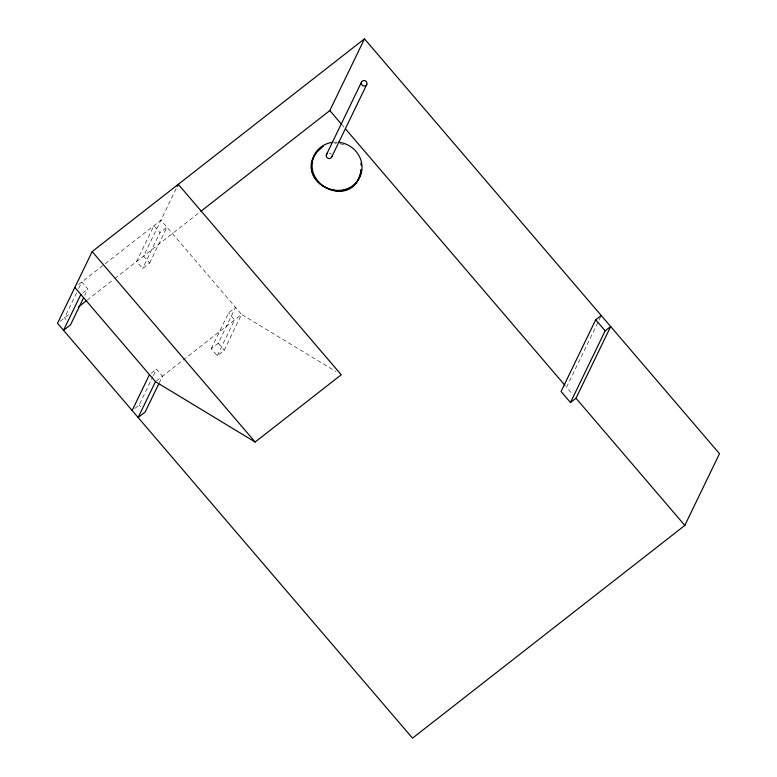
<?xml version="1.0" encoding="UTF-8"?>
<svg xmlns="http://www.w3.org/2000/svg" width="777" height="777" viewBox="0 0 777 777"><rect width="100%" height="100%" fill="white"/><g stroke="black" fill="none" stroke-linecap="round" stroke-linejoin="round"><path stroke-width="0.58" stroke-dasharray="3.88 2.91" d="M76.593 292.832L64.52 317.822L66.016 319.58M78.7 288.481L81.847 281.964L87.859 288.986L84.703 295.503M176.175 188.665L143.609 256.041L149.611 263.053L142.599 268.531L136.597 261.509L153.933 225.651L159.936 232.673L142.599 268.531M149.611 263.053L166.948 227.195L159.936 232.673M134.761 408.449L139.141 405.031L152.797 376.777M153.322 375.689L156.478 369.172L162.48 376.185L159.324 382.702M211.218 348.718L228.555 312.859L235.567 307.381L218.23 343.24L211.218 348.718L217.23 355.73L224.232 350.262L241.569 314.403L160.946 220.182L77.467 285.382M217.23 355.73L234.557 319.871L228.555 312.859M600.699 316.579L566.55 387.208L572.843 394.561M82.595 293.084L87.859 288.986M60.14 321.241L68.968 314.345M87.131 300.155L113.879 279.264M114.841 278.516L199.874 212.082M151.214 373.271L156.478 369.172M156.342 380.973L241.569 314.403L336.053 371.62M334.518 143.25L336.684 143.085M339.918 143.658L344.085 144.94M342.443 125.32L344.026 127.166M218.23 343.24L224.232 350.262M139.141 405.031L140.637 406.779M329.302 153.05A2.894 2.729 25.8 0 1 331.255 154.089M333.867 142.191A25.311 23.873 25.8 0 1 337.14 142.142"/><path stroke-width="1.17" d="M361.14 169.483C356.896 209.382 294.901 186.995 315.831 153.409M361.422 169.493C352.884 217.473 283.644 175.631 323.271 146.28M92.181 251.583L57.508 323.3L412.509 738.15L684.819 525.417L719.492 453.7L364.491 38.85L92.181 251.583L255.147 442.026L341.249 374.767L178.273 184.324L177.224 186.49M80.847 294.454L63.51 330.312L70.522 324.844L83.654 297.678M132.129 410.499L149.466 374.64M74.845 287.441L155.468 381.662L138.131 417.521L145.144 412.043L158.799 383.789M200.825 211.334L329.817 110.567L364.491 38.85M326.369 154.759L361.431 82.245M331.779 156.828L366.841 84.314M601.223 315.491L595.716 319.794L561.052 391.511L570.483 402.544L575.99 398.242L610.664 326.525L605.157 330.817L570.483 402.544M316.919 151.661L321.532 147.475M78.526 306.876L86.169 300.903M155.468 381.662L255.147 442.026M595.716 319.794L605.157 330.817M329.817 110.567L341.657 124.398M345.6 129.011L564.976 385.373M575.99 398.242L684.819 525.417M360.897 163.228L361.169 165.316M331.934 156.128A2.894 2.729 25.8 0 1 327.777 158.197A2.894 2.729 25.8 0 1 327.214 153.613M338.218 142.22A25.311 23.873 25.8 0 1 358.955 178.817A25.311 23.873 25.8 0 1 316.589 179.38A25.311 23.873 25.8 0 1 332.779 142.298M361.548 84.363A2.894 2.729 25.8 0 0 366.501 84.946A2.894 2.729 25.8 0 0 364.355 80.536A2.894 2.729 25.8 0 0 361.548 84.363"/></g></svg>
